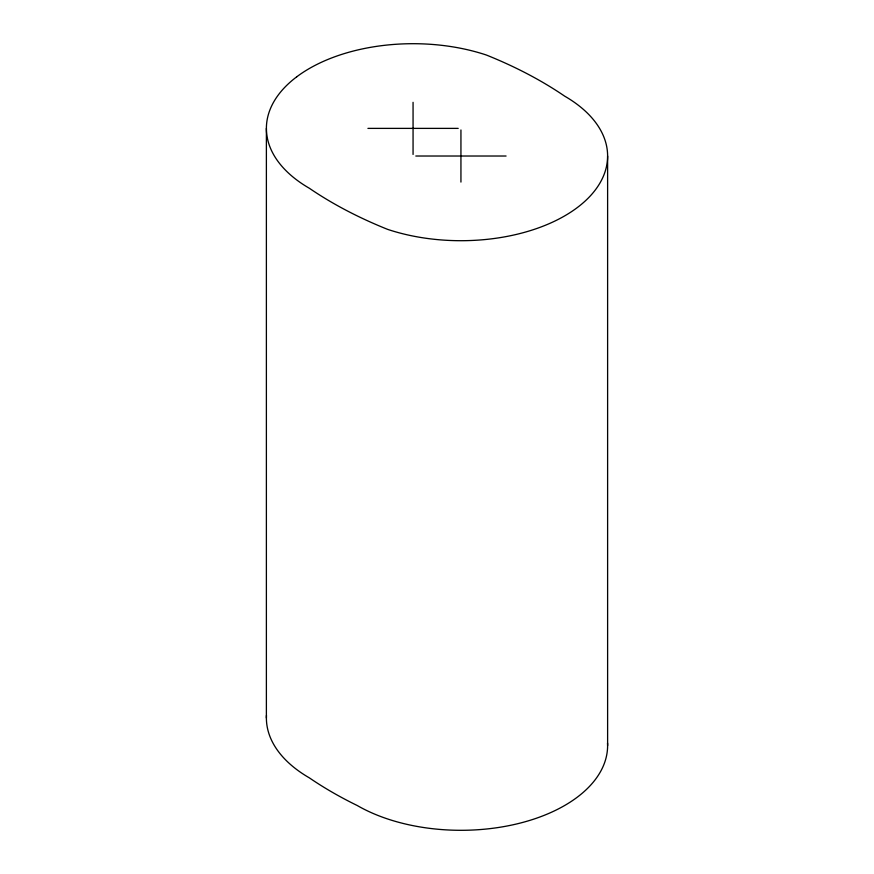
<?xml version="1.0" encoding="UTF-8"?>
<svg xmlns="http://www.w3.org/2000/svg" width="874" height="874" viewBox="0 0 874 874"><rect width="100%" height="100%" fill="white"/><g stroke="black" fill="none" stroke-linecap="round" stroke-linejoin="round"><path stroke-width="1.31" d="M367.932 128.38L458.195 128.38M415.806 156.02L506.068 156.02M607.616 156.02L607.616 745.62M460.937 129.964L460.937 182.076M413.063 102.324L413.063 154.436M266.384 128.38L266.384 717.98M266.461 715.391A146.679 84.68 0 0 0 309.352 777.86A405.197 233.937 0 0 0 357.215 805.5A146.679 84.68 0 0 0 519.134 823.352A146.679 84.68 0 0 0 607.539 743.031M296.701 76.836A146.679 84.68 0 0 0 309.352 188.26A405.197 233.937 0 0 0 387.597 229.359A146.679 84.68 0 0 0 577.299 207.575A146.679 84.68 0 0 0 564.648 96.14A405.197 233.937 0 0 0 486.403 55.04A146.679 84.68 0 0 0 296.701 76.836"/></g></svg>
